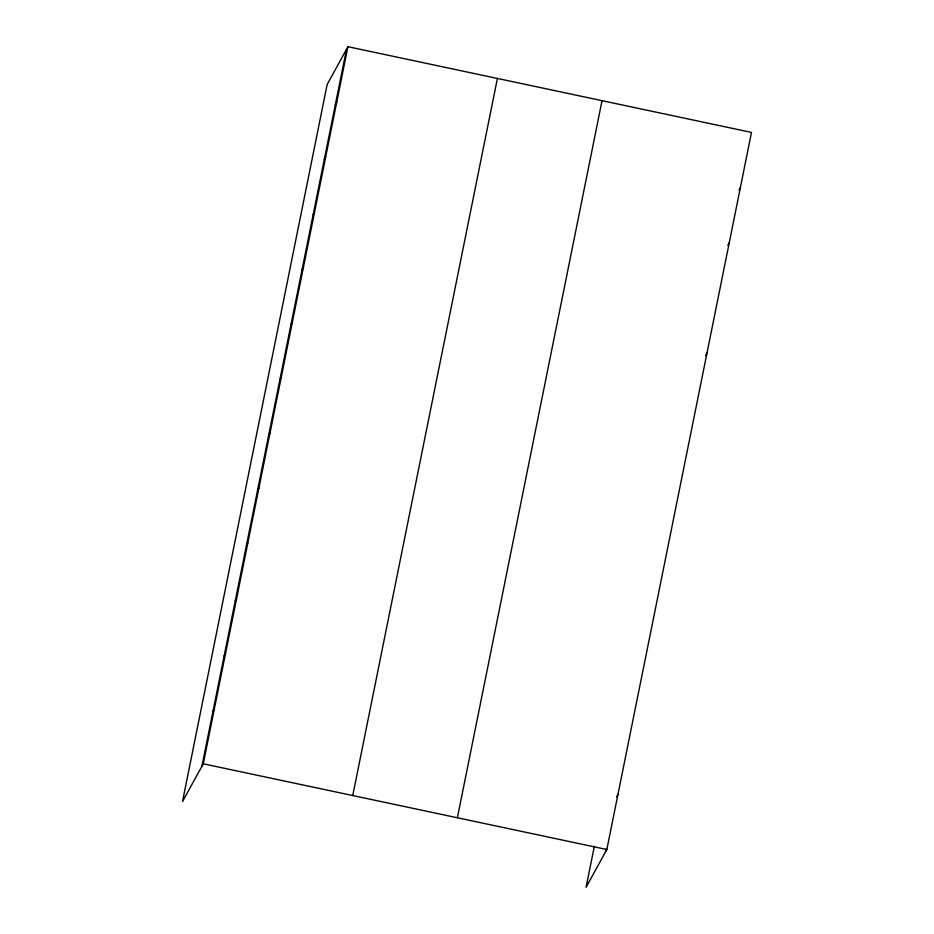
<?xml version="1.0" encoding="UTF-8"?>
<svg xmlns="http://www.w3.org/2000/svg" width="934" height="934" viewBox="0 0 934 934"><rect width="100%" height="100%" fill="white"/><g stroke="black" fill="none" stroke-linecap="round" stroke-linejoin="round"><path stroke-width="1.4" d="M201.884 766.335L346.526 49.233M347.927 46.7L327.157 84.492L182.504 801.582L203.273 763.802L347.927 46.7L751.496 132.418L606.843 849.508L586.073 887.3L594.351 846.286M352.748 795.546L497.402 78.444M457.38 817.764L602.033 100.674M605.454 852.053L606.026 849.216M335.399 104.398L336.8 101.864M324.273 159.562L325.674 157.017M313.147 214.727L314.548 212.181M302.021 269.891L303.422 267.346M290.894 325.055L292.295 322.51M279.768 380.22L281.157 377.663M268.642 435.372L270.031 432.827M257.515 490.537L258.905 487.992M246.389 545.701L247.779 543.156M235.263 600.854L236.652 598.309M224.137 656.018L225.526 653.473M213.01 711.171L214.4 708.637M738.981 190.116L740.37 187.582M727.855 245.28L729.244 242.735M705.602 355.597L706.991 353.064M616.58 796.889L617.981 794.355M203.273 763.802L606.843 849.508"/></g></svg>
